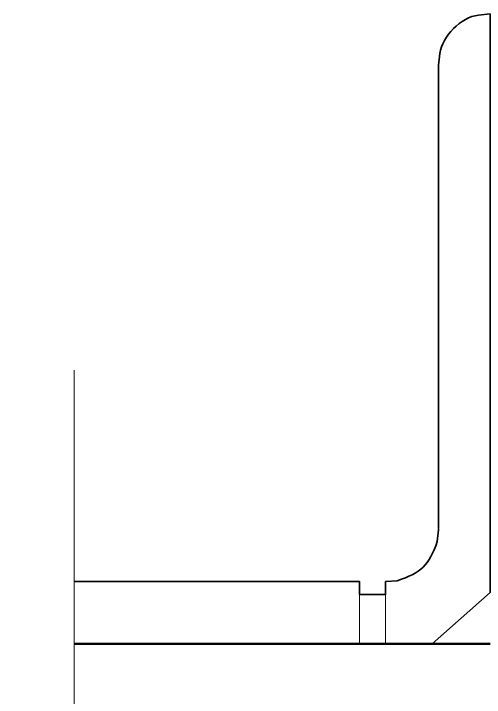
# Model space of a CAD drawing. Header units: inches. Extents: x 5 to 516, y -193 to 129.
# Drawn here: x 49.804 to 50.563, y -167.796 to -166.692 of the extents above; entities that cross this region are included whole.
import ezdxf

# ---------------------------------------------------------------- set-up
doc = ezdxf.new("R2010")
doc.units = ezdxf.units.IN
doc.header["$MEASUREMENT"] = 0
doc.layers.add('PDF7_Geometry', color=7, linetype='Continuous')

msp = doc.modelspace()

# ---------------------------------------------------------------- linework, layer by layer
at = {"layer": 'PDF7_Geometry', "lineweight": 35}
for points in [[(50.5724418, -166.6924504), (50.5724418, -167.6268949), (50.4791085, -167.7102283)], [(50.5724418, -166.6924489), (50.5535529, -166.6946711)], [(50.4913307, -166.7568933), (50.4891085, -166.7757822), (50.4891085, -167.5257823)], [(50.4868864, -167.5446712), (50.4891086, -167.5257823)], [(49.9024413, -167.6091159), (50.3613303, -167.6091159), (50.3613303, -167.630227), (50.4035525, -167.630227), (50.4035525, -167.6091159)], [(50.403553, -167.6091156), (50.4224419, -167.6080045)]]:
    msp.add_lwpolyline(points, dxfattribs=at)
at = {"layer": 'PDF7_Geometry', "lineweight": 15}
for points in [[(49.9013308, -167.2680037), (49.9013308, -167.831337), (49.8035531, -167.9324482), (50.0279975, -168.0357815), (49.9013308, -168.1224482), (49.9013308, -168.7424483)], [(50.3613303, -167.630227), (50.3613303, -167.710227)], [(50.403553, -167.630227), (50.403553, -167.710227)]]:
    msp.add_lwpolyline(points, dxfattribs=at)
at = {"layer": 'PDF7_Geometry', "lineweight": 50}
msp.add_lwpolyline([(49.9024419, -167.7102283), (50.572442, -167.7102283)], dxfattribs=at)
at = {"layer": 'PDF7_Geometry', "lineweight": 35}
for points in [[(50.5535529, -166.6946711), (50.5251641, -166.6984304), (50.49509, -166.7285044), (50.4913307, -166.7568933)], [(50.4224419, -167.6080045), (50.4602752, -167.5958749), (50.4743493, -167.5830786), (50.4868864, -167.5446712)]]:
    msp.add_open_spline(points, degree=3, dxfattribs=at)

doc.saveas('drawing.dxf')
